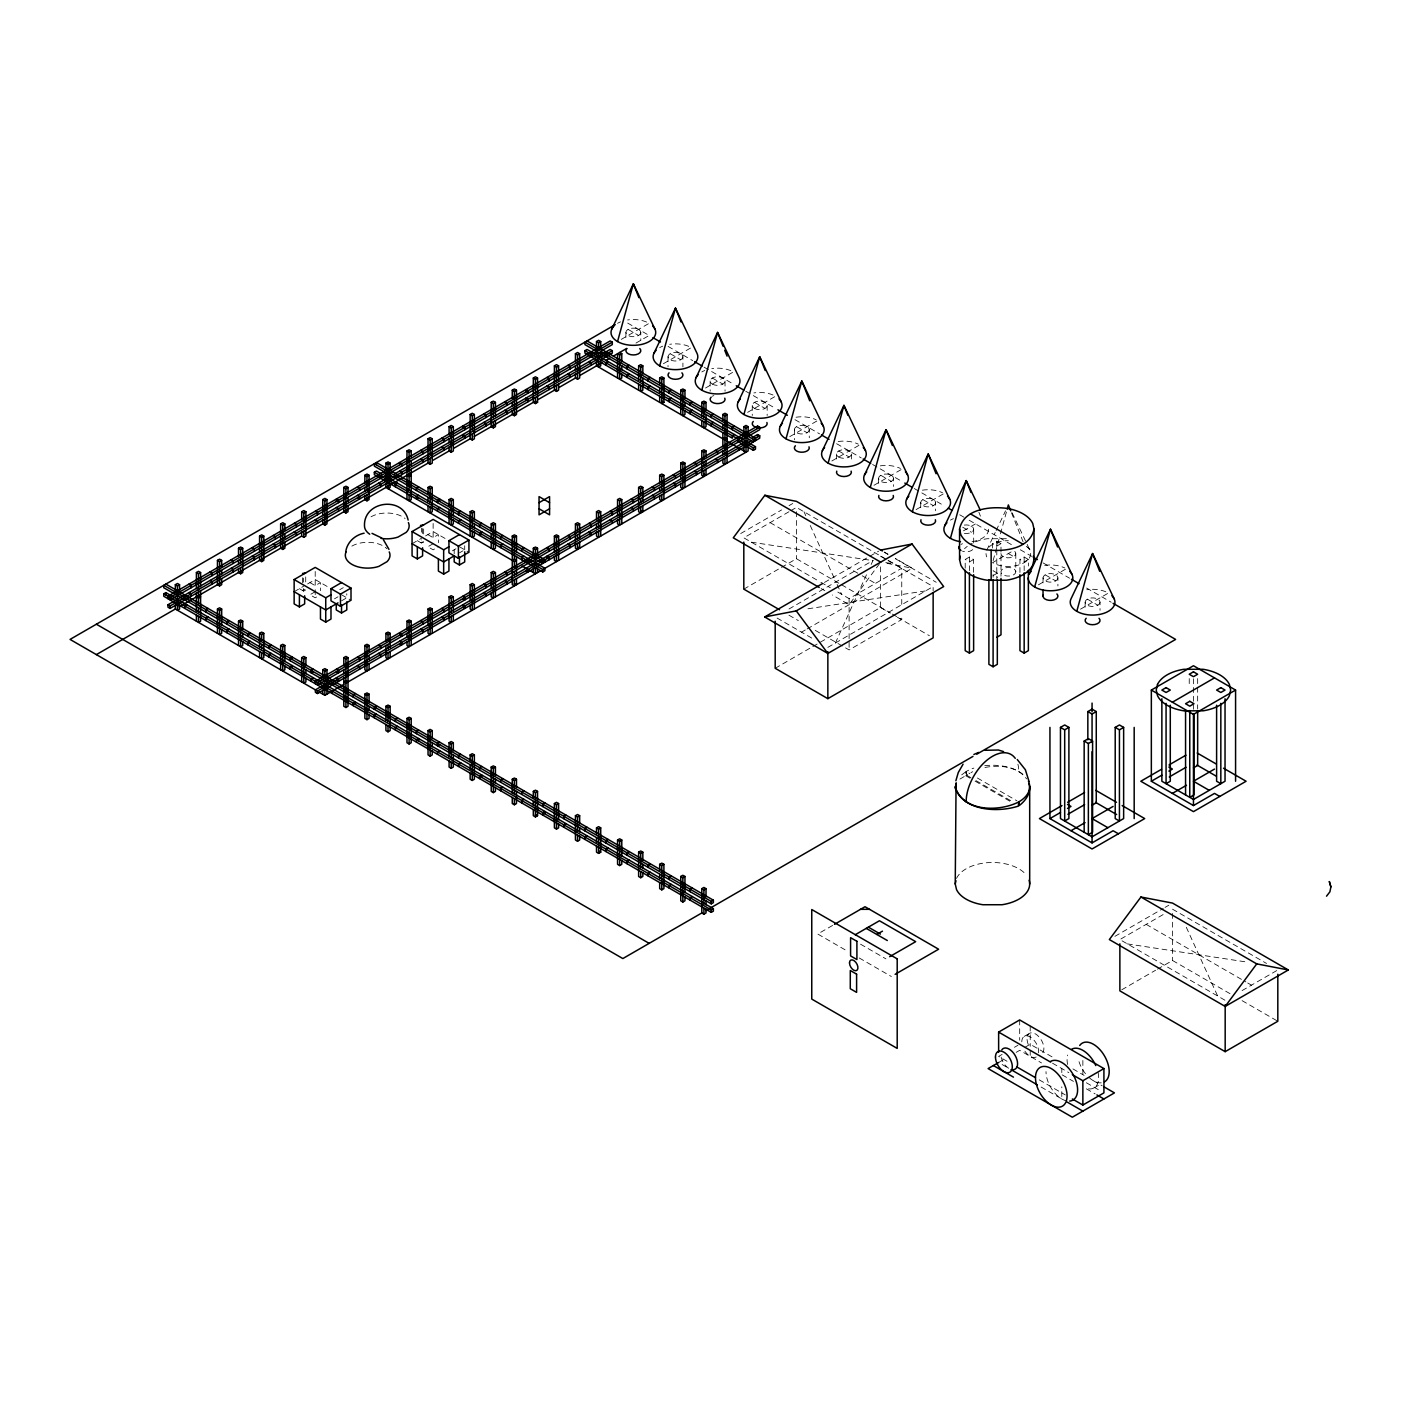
<?xml version="1.0" encoding="UTF-8"?>
<svg xmlns="http://www.w3.org/2000/svg" width="1401" height="1401" viewBox="0 0 1401 1401"><rect width="100%" height="100%" fill="white"/><g stroke="black" fill="none" stroke-linecap="round" stroke-linejoin="round"><path stroke-width="0.75" stroke-dasharray="5 3.75" d="M959.895 779.079L965.692 775.699L966.147 771.513A37.232 21.488 0 0 1 973.853 768.098M993.134 560.61L994.815 554.428M995.375 552.362L999.894 535.865M1000.454 533.799L1006.671 511.102M835.364 643.024L867.604 572.308M871.177 564.445L872.963 560.523L788.36 609.365M986.777 550.208L995.218 532.485M996.164 530.524L1005.55 510.822M879.425 563.832L849.111 604.689L832.299 594.987M961.699 774.858L966.147 771.513L969.895 773.685M621.273 339.392L649.153 323.316A22.328 12.889 0 0 0 627.578 319.971M635.984 343.07L649.153 335.469L626.597 322.44M663.391 363.717L691.271 347.623A22.328 12.889 0 0 0 669.696 344.296M294.14 591.712L303.614 586.248M307.625 583.937L315.207 579.559L330.058 588.14M302.563 590.504L304.665 589.278M305.716 589.891L303.614 591.117L303.614 587.86M315.207 591.712L309.936 594.76L315.207 597.789L320.461 594.76M412.069 543.728L421.543 538.247M425.554 535.935L433.137 531.557L446.131 539.07M420.493 542.502L423.662 541.889L421.543 543.115L421.543 539.875M339.76 589.698L343.28 587.667M334.506 598.805L338.009 596.791M433.137 543.728L427.865 546.758L433.137 549.805L438.39 546.758M705.509 388.024L733.388 371.948A22.328 12.889 0 0 0 711.813 368.603M341.529 600.836L346.783 597.789L346.783 593.744M452.435 550.821L455.938 548.789M459.458 552.835L462.96 550.821M747.626 412.349L775.506 396.255A22.328 12.889 0 0 0 753.931 392.91M789.744 436.657L817.624 420.58M831.861 460.982L859.741 444.888M740.709 533.536L781.6 509.929M789.026 505.638L792.738 503.502M788.938 511.768L743.808 537.826L819.025 581.24M790.812 510.682L796.451 507.425L886.71 559.542M873.979 485.289L901.859 469.195M743.808 589.138L779.534 568.508M781.425 567.423L796.451 558.736L839.707 583.709M916.096 509.614L943.959 493.52M824.453 582.448L878.62 551.171M963.45 530.839L978.318 522.258M837.816 592.098L849.111 598.612L901.754 568.211L901.754 606.703M801.512 632.166L805.277 629.995M807.169 628.909L912.279 568.211L895.467 558.509M775.191 668.277L810.916 647.647M812.808 646.562L880.493 607.491L889.898 612.92M965.201 568.158L965.201 559.472L969.422 557.038L973.625 559.472L973.625 572.501M992.573 548.001L992.573 543.658L996.794 541.241L1000.997 543.658L1000.997 576.231M973.625 559.472L969.422 561.906L965.201 559.472M1000.997 543.658L996.794 546.092L992.573 543.658M827.851 647.367L933.136 586.564L933.136 590.854M1011.137 551.941L992.556 562.677A22.328 12.889 0 0 0 1021.959 563.78A22.328 12.889 0 0 0 1027.704 547.108M815.259 630.38L849.111 649.924L901.754 619.522L901.754 615.249M1019.946 572.501L1019.946 559.472L1024.166 557.038L1028.369 559.472L1028.369 565.986M993.099 575.583L997.319 573.149L997.319 577.492M1028.369 559.472L1024.166 561.906L1019.946 559.472M1038.404 584.847L1066.266 568.753M1080.521 609.155L1108.384 593.061A22.328 12.889 0 0 0 1086.808 589.733M832.614 925.431L817.729 934.012L847.938 951.454M1114.916 936.341L1163.233 908.461M1165.089 907.375L1168.802 905.239M1163.128 914.59L1119.872 939.563L1225.175 1000.349M1024.254 1036.372L1029.525 1033.325M1002.135 1054.393L998.633 1056.424L1009.158 1062.501M1014.412 1047.3L1017.932 1045.269M1121.763 989.789L1155.597 970.245M1157.471 969.159L1172.514 960.473L1230.814 994.132M998.633 1062.501L1005.638 1058.438M1016.18 1052.361L1019.683 1050.33L1041.503 1062.921M1024.954 1047.3L1030.208 1044.253L1054.375 1058.21M1242.092 990.577L1277.817 969.965M1094.023 1087.912L1101.046 1083.866M966.147 771.513L966.585 775.191L972.662 771.688M984.956 767.485C999.228 764.648 1017.424 766.224 1026.6 778.868M807.939 608.787L925.606 590.907M1006.426 538.72L987.162 538.72A37.232 21.488 0 0 0 970.473 544.271M751.339 542.169L873.208 560.68M885.817 562.607L894.223 563.867M1127.402 943.906L1247.17 962.102M887.008 563.36L912.279 568.211M668.084 346.397L692.707 360.617M704.073 367.167L709.747 370.459M711.638 371.545L734.369 384.662M745.735 391.229L751.409 394.504M753.3 395.607L776.031 408.724M794.962 419.652L819.585 433.872M836.625 443.714L861.247 457.917M872.613 464.484L902.909 481.979M914.275 488.529L919.949 491.821M921.84 492.907L944.572 506.024M959.72 514.78L967.303 519.141M969.194 520.244L1012.748 545.392M1020.313 549.752L1031.679 556.32M1043.044 562.887L1069.558 578.193M1086.598 588.035L1111.221 602.237M628.086 329.393L638.628 335.469M670.203 353.7L680.746 359.777M712.321 378.025L722.863 384.102M754.438 402.332L764.964 408.409M796.556 426.657L807.081 432.734M838.674 450.964L849.199 457.041M880.791 475.289L891.316 481.366M922.909 499.597L933.434 505.673M962.732 527.214L971.506 532.275M1008.352 553.553L1013.623 556.582M1045.216 574.83L1055.741 580.907M1087.334 599.138L1097.859 605.214M997.319 573.149L993.099 570.715L993.099 577.23M884.259 552.047L887.989 554.201M884.206 552.239L887.919 554.393M895.362 558.684L936.236 582.273M888.584 560.628L901.754 568.211M880.493 556.179L886.132 559.437M888.006 560.523L933.136 586.564M770.13 522.626L860.389 574.725M862.263 575.811L875.432 583.411M841.581 584.795L890.476 613.008M892.349 614.093L901.754 619.522M897.411 617.246L929.371 635.704M820.898 582.326L830.303 587.755M821.091 588.508L824.821 590.679M788.938 615.179L798.342 620.608M777.082 618.051L814.681 639.767M977.425 778.028L1016.916 800.829M966.585 775.191L974.115 779.534M975.989 780.62L1013.588 802.335M965.692 775.699L973.222 780.042M975.096 781.128L1010.822 801.757M1172.514 909.179L1266.539 963.45M1146.193 924.362L1245.857 981.908M1247.731 982.994L1251.496 985.166M459.458 546.758L468.932 552.239M1242.092 1000.647L1277.817 1021.259M427.865 534.604L433.137 537.634L438.39 534.604L438.39 542.712M417.34 540.681L422.594 543.728M341.529 594.76L351.003 600.223M309.936 582.606L315.207 585.636L320.461 582.606L320.461 590.697M299.411 588.683L304.665 591.712M860.564 944.204L885.922 958.844M1072.956 1068.928L1084.094 1075.373M1093.393 1080.731L1102.167 1085.793M1052.519 1063.201L1068.823 1072.623M1086.37 1082.763L1100.415 1090.871M1062.186 1074.865L1073.464 1081.379M1086.37 1088.84L1095.144 1093.901M859.251 957.986L891.334 976.497M1039.244 1079.856L1065.303 1094.917M1002.135 1064.515L1009.158 1068.578A11.909 6.882 60 0 1 1000.734 1053.99M1041.118 1087.036L1061.8 1098.962L1061.8 1086.808M1012.117 512.801L1029.928 550.208M1186.314 927.269L1217.644 996.006M803.981 511.768L805.768 515.691M810.251 525.515L836.204 582.483M837.115 584.445L841.581 594.269M1011.522 512.819L1023.36 542.45M978.879 512.223L980.455 516.163M1197.662 678.592L1197.662 685.107M1197.662 687.278L1197.662 708.994M1193.459 678.767L1193.459 709.256M1189.239 678.592L1189.239 687.278M1172.514 913.452L1172.514 960.473M1100.03 602.185A7.443 4.291 0 0 1 1088.875 605.897A7.443 4.291 0 0 1 1088.875 598.455A7.443 4.291 0 0 1 1100.03 602.185L1100.03 610.293M1085.145 602.185L1085.145 610.293M1082.868 1060.469L1082.868 1076.686M1061.8 1068.578L1061.8 1072.623M1057.913 577.86A7.443 4.291 0 0 1 1046.757 581.59A7.443 4.291 0 0 1 1046.757 574.147A7.443 4.291 0 0 1 1057.913 577.86L1057.913 585.968M1043.027 577.86L1043.027 585.968M1030.208 1026.022L1030.208 1046.284M1030.208 1050.33L1030.208 1056.424M1024.166 557.038L1024.166 570.592M1019.683 1019.946L1019.683 1040.207M1015.795 553.553L1015.795 571.783A7.443 4.291 0 0 1 1004.64 575.513A7.443 4.291 0 0 1 1004.64 568.07A7.443 4.291 0 0 1 1015.795 571.783M996.794 541.241L996.794 578.666M973.677 529.228L973.677 543.413M969.422 557.038L969.422 570.592M935.623 502.644A7.443 4.291 0 0 1 924.45 506.356A7.443 4.291 0 0 1 924.45 498.914A7.443 4.291 0 0 1 935.623 502.644L935.623 510.735M920.72 502.644L920.72 510.735M893.505 478.319A7.443 4.291 0 0 1 882.332 482.049A7.443 4.291 0 0 1 882.332 474.606A7.443 4.291 0 0 1 893.505 478.319L893.505 486.427M880.493 566.862L880.493 607.491M878.62 478.319L878.62 486.427M851.388 454.012L851.388 462.12M849.111 598.612L849.111 649.924M836.502 454.012L836.502 462.12M809.27 429.687A7.443 4.291 0 0 1 798.097 433.417A7.443 4.291 0 0 1 798.097 425.974A7.443 4.291 0 0 1 809.27 429.687L809.27 437.795M796.451 511.698L796.451 558.736M794.385 429.687L794.385 439.826M767.153 405.379L767.153 415.502M752.267 405.379L752.267 415.502M725.035 381.054L725.035 391.194M710.149 381.054L710.149 391.194M682.917 356.747A7.443 4.291 0 0 1 671.744 360.46A7.443 4.291 0 0 1 671.744 353.017A7.443 4.291 0 0 1 682.917 356.747L682.917 366.869M668.032 356.747L668.032 366.869M640.8 332.422A7.443 4.291 0 0 1 629.627 336.152A7.443 4.291 0 0 1 629.627 328.71A7.443 4.291 0 0 1 640.8 332.422L640.8 340.531M625.914 332.422L625.914 340.531M464.712 545.742L464.712 549.805M454.187 549.805L454.187 553.85M433.137 523.449L433.137 539.665M423.662 528.93L423.662 535.007M422.594 528.527L422.594 534.902M421.543 528.124L421.543 532.17M315.207 571.45L315.207 587.667M315.207 589.698L315.207 597.789M305.716 576.932L305.716 583.009M303.614 578.14L303.614 582.186M302.563 577.737L302.563 586.248M1101.291 1082.85A22.328 12.889 60 0 1 1089.295 1077.754M1085.495 1073.726A22.328 12.889 60 0 1 1078.14 1058.403M1065.881 1100.713A22.328 12.889 60 0 1 1046.004 1071.607M1036.162 1057.002A11.909 6.882 60 0 1 1024.254 1050.12M1021.784 1041.819A11.909 6.882 60 0 1 1031.311 1037.686A11.909 6.882 60 0 1 1038.351 1053.902M371.02 516.811A22.328 12.889 0 0 1 405.117 518.528M351.861 546.11A22.328 12.889 0 0 1 387.009 548.772M984.71 765.699A37.232 21.488 0 0 1 1024.709 775.961M1017.897 764.158A37.232 21.488 -60 0 1 1018.79 771.513M956.515 878.409A37.232 21.488 0 0 1 987.6 862.666A37.232 21.488 0 0 1 1024.709 873.226M1028.176 1044.305A11.909 6.882 60 0 1 1030.646 1032.887A11.909 6.882 60 0 1 1041.924 1041.118A11.909 6.882 60 0 1 1041.433 1053.972M1098.121 1072.658A22.328 12.889 60 0 1 1086.948 1088.542M1067.597 1064.48A22.328 12.889 60 0 1 1067.597 1055.041M1014.797 551.399A7.443 4.291 0 0 1 1010.279 557.703A7.443 4.291 0 0 1 1000.909 553.553M986.777 556.898A22.328 12.889 0 0 1 986.024 553.553M989.018 547.108A22.328 12.889 0 0 1 1008.352 540.663M1044.691 565.409A22.328 12.889 0 0 1 1064.83 567.983M964.308 525.077A7.443 4.291 0 0 1 973.625 529.788A7.443 4.291 0 0 1 962.522 532.958M988.581 529.228A22.328 12.889 0 0 1 972.014 541.697M950.438 520.121A22.328 12.889 0 0 1 953.433 518.668M972.697 549.63A7.443 4.291 0 0 1 962.522 551.188M960.981 544.429A7.443 4.291 0 0 1 962.522 543.746M838.166 441.543A22.328 12.889 0 0 1 858.305 444.135M922.401 490.175A22.328 12.889 0 0 1 942.54 492.767M880.283 465.868A22.328 12.889 0 0 1 900.423 468.442M796.048 417.235A22.328 12.889 0 0 1 816.188 419.81M701.796 371.948A22.328 12.889 0 0 1 704.791 370.494M712.321 396.255A7.443 4.291 0 0 1 713.862 395.572M617.561 323.316A22.328 12.889 0 0 1 620.555 321.862M659.678 347.623A22.328 12.889 0 0 1 662.673 346.17M964.553 548.719A37.232 21.488 0 0 1 967.25 546.39M1026.32 546.39A37.232 21.488 0 0 1 1031.766 552.117M838.674 457.041A7.443 4.291 0 0 0 851.125 455.115A7.443 4.291 0 0 0 842.019 449.861A7.443 4.291 0 0 0 838.674 457.041M712.321 384.102A7.443 4.291 0 0 0 724.79 382.175A7.443 4.291 0 0 0 715.666 376.904A7.443 4.291 0 0 0 712.321 384.102M754.438 408.409A7.443 4.291 0 0 0 766.907 406.483A7.443 4.291 0 0 0 757.783 401.229A7.443 4.291 0 0 0 754.438 408.409"/><path stroke-width="1.5" d="M1330.88 886.886L1329.356 881.614L1330.88 886.886L1329.917 891.807L1326.519 896.185M345.714 552.099C346.8 542.555 354.856 534.972 364.12 533.203M959.562 529.07C963.573 509.088 989.614 506.216 1006.426 508.318A37.232 21.488 0 0 1 1032.747 523.519L1034.008 529.07L1034.008 559.472L1032.747 565.041A37.232 21.488 0 0 1 1006.426 580.224L987.162 580.224A37.232 21.488 0 0 1 960.823 565.041L959.562 559.472L959.562 529.07L960.823 534.639A37.232 21.488 0 0 0 987.162 549.84C1003.957 551.941 1029.998 549.069 1034.008 529.07M959.562 559.472L960.298 556.215M1029.122 880.231A37.232 21.488 0 0 1 1002.1 904.731L982.837 904.731A37.232 21.488 0 0 1 956.515 889.547L955.237 883.978L956.077 783.001M955.237 883.978L955.972 880.721M956.288 783.247L955.114 787.94C964.011 811.161 997.652 812.808 1018.334 806.1L1018.79 801.915A37.232 21.488 0 0 0 1028.422 781.145M617.561 341.546L633.357 283.79L654.932 329.095M659.678 365.854L675.475 308.115L697.05 353.402A22.328 12.889 0 0 1 672.568 369.531A22.328 12.889 0 0 1 656.123 350.303M701.796 390.179L717.592 332.422L739.168 377.727A22.328 12.889 0 0 1 714.668 393.839A22.328 12.889 0 0 1 698.241 374.61M743.913 414.486L759.71 356.747L781.285 402.034M786.031 438.811L801.827 381.054L823.403 426.359M828.149 463.118L843.945 405.379L865.52 450.667M870.266 487.443L886.062 429.687L907.638 474.992M912.384 511.75L928.18 454.012L949.755 499.299M950.438 538.352L966.235 480.596L980.315 510.139M1007.231 509.036L1008.352 504.92L1010.734 510.84M1034.674 586.984L1050.47 529.228L1072.045 574.533M1076.791 611.309L1092.587 553.553L1114.163 598.84M955.867 780.777L958.266 772.529L963.082 764.193M611.782 329.095L633.357 283.79L638.891 297.625M653.899 353.402L675.475 308.115L681.009 321.932M696.017 377.727L717.592 332.422L723.126 346.257M738.134 402.034L759.71 356.747L765.244 370.565M780.252 426.359L801.827 381.054L809.725 400.809M822.369 450.667L843.945 405.379L847.885 415.256M864.487 474.992L886.062 429.687L892.367 445.5M906.605 499.299L928.18 454.012L936.078 473.766M944.659 525.9L966.235 480.596L970.981 492.451M882.385 550.961L796.451 501.348L764.876 495.271L733.283 537.826L819.217 587.439M1140.939 897.008L1109.347 939.563L1225.175 1006.426L1288.342 969.965L1172.514 903.085L1140.939 897.008L1256.75 963.888L1288.342 969.965M1225.175 1006.426L1256.75 963.888M615.249 324.647L70.05 639.416L622.832 958.564L702.181 912.752M175.335 590.784L175.335 584.707L177.454 583.481L179.556 584.707L179.556 590.784M196.403 588.753L196.403 572.554L198.504 571.328L200.606 572.554L200.606 586.721M221.673 578.631L221.673 584.707L219.572 585.916L217.453 584.707L217.453 560.382L219.572 559.174L221.673 560.382L221.673 566.459M238.52 556.337L238.52 548.229L240.622 547.02L242.723 548.229L242.723 572.554L240.622 573.762L238.52 572.554L238.52 568.491M259.57 552.274L259.57 536.075L261.672 534.849L263.791 536.075L263.791 560.382L261.672 561.608L259.57 560.382L259.57 556.337M284.841 542.152L284.841 548.229L282.739 549.437L280.638 548.229L280.638 523.921L282.739 522.696L284.841 523.921L284.841 529.998M301.688 519.859L301.688 511.75L303.789 510.542L305.908 511.75L305.908 536.075L303.789 537.284L301.688 536.075L301.688 532.012M322.755 515.813L322.755 499.597L324.857 498.388L326.958 499.597L326.958 523.921L324.857 525.13L322.755 523.921L322.755 519.859M348.026 505.673L348.026 511.75L345.907 512.976L343.805 511.75L343.805 487.443L345.907 486.217L348.026 487.443L348.026 493.52M364.873 483.38L364.873 475.289L366.974 474.063L369.076 475.289L369.076 499.597L366.974 500.822L364.873 499.597L364.873 495.551M385.923 469.195L385.923 463.118L388.024 461.91L390.143 463.118L390.143 469.195M406.99 499.597L406.99 450.964L409.092 449.756L411.194 450.964L411.194 457.041M428.041 438.811L430.142 437.585L432.244 438.811L432.244 463.118L430.142 464.344L428.041 463.118L428.041 438.811L430.142 440.019L432.244 438.811M449.091 434.748L449.091 426.657L451.21 425.431L453.311 426.657L453.311 450.964L451.21 452.19L449.091 450.964L449.091 446.919M470.158 414.486L472.26 413.277L474.361 414.486L474.361 438.811L472.26 440.019L470.158 438.811L470.158 414.486L472.26 415.712L474.361 414.486M495.429 420.58L495.429 426.657L493.327 427.865L491.208 426.657L491.208 402.332L493.327 401.124L495.429 402.332L495.429 416.517M512.276 398.287L512.276 390.179L514.377 388.953L516.479 390.179L516.479 414.486L514.377 415.712L512.276 414.486L512.276 410.44M533.326 378.025L535.445 376.799L537.546 378.025L537.546 402.332L535.445 403.558L533.326 402.332L533.326 378.025L535.445 379.233L537.546 378.025M558.596 384.102L558.596 390.179L556.495 391.387L554.393 390.179L554.393 365.854L556.495 364.645L558.596 365.854L558.596 380.039M575.443 361.808L575.443 353.7L577.545 352.492L579.664 353.7L579.664 378.025L577.545 379.233L575.443 378.025L575.443 373.962M596.511 347.623L596.511 341.546L598.612 340.338L600.714 341.546L600.714 347.623M163.759 593.814L165.861 592.605L713.372 908.706L713.372 911.14L711.27 912.349L163.759 596.248L163.759 593.814L711.27 909.932L713.372 908.706M175.335 584.707L177.454 585.916L179.556 584.707M196.403 572.554L198.504 573.762L200.606 572.554M217.453 560.382L219.572 561.608L221.673 560.382M238.52 548.229L240.622 549.437L242.723 548.229M259.57 536.075L261.672 537.284L263.791 536.075M280.638 523.921L282.739 525.13L284.841 523.921M301.688 511.75L303.789 512.976L305.908 511.75M322.755 499.597L324.857 500.805L326.958 499.597M343.805 487.443L345.907 488.651L348.026 487.443M364.873 475.289L366.974 476.498L369.076 475.289M385.222 476.095L544.919 568.298L544.919 570.715L542.8 571.941L374.347 474.676L374.347 472.242L376.449 471.034L381.72 474.063M385.923 463.118L388.024 464.344L390.143 463.118M406.99 450.964L409.092 452.19L411.194 450.964M449.091 426.657L451.21 427.865L453.311 426.657M491.208 402.332L493.327 403.558L495.429 402.332M512.276 390.179L514.377 391.387L516.479 390.179M554.393 365.854L556.495 367.08L558.596 365.854M575.443 353.7L577.545 354.926L579.664 353.7M734.439 434.555L732.338 435.764L732.338 438.198L584.918 353.105L584.918 350.67L587.037 349.444L755.489 446.709L755.489 449.143L753.388 450.351L737.591 441.245M596.511 341.546L598.612 342.755L600.714 341.546M601.765 350.67L612.307 344.593L612.307 342.159L170.081 597.474L170.081 599.908L598.262 352.684M598.262 361.195L170.081 608.419L167.962 607.193L167.962 604.759L390.844 476.095M394.346 474.063L610.188 349.444L612.307 350.67L612.307 353.105L601.765 359.181M167.962 604.759L170.081 605.985L612.307 350.67M96.371 654.617L175.335 609.015L317.484 691.078L750.936 440.842M179.1 606.843L196.017 597.071M199.783 594.9L301.32 536.285M305.068 534.114L406.605 475.499M410.37 473.328L429.161 462.47M432.927 460.299L449.844 450.527M453.609 448.355L470.526 438.583M474.291 436.429L534.464 401.684M538.212 399.513L555.146 389.741M558.894 387.569L575.829 377.797M579.576 375.626L602.15 362.614M605.915 360.442L609.663 358.271M613.428 356.099L626.597 348.499M186.928 604.759L184.809 605.985L184.809 608.419M397.499 483.187L395.397 484.396L395.397 486.83M608.087 361.598L605.985 362.824L605.985 365.258M617.561 378.025L617.561 353.7L619.662 354.926L621.781 353.7L621.781 361.808M207.978 608.419L205.877 609.628L205.877 612.062M418.566 486.83L416.465 488.056L416.465 490.473M629.154 365.258L627.035 366.467L627.035 368.901M217.453 633.34L217.453 609.015L219.572 607.806L221.673 609.015L221.673 625.231M428.041 493.52L428.041 487.443L430.142 486.217L432.244 487.443L432.244 511.75L430.142 512.976L430.142 506.899M638.628 380.039L638.628 365.854L640.73 364.645L642.831 365.854L642.831 373.962M207.978 616.913L205.877 618.139L205.877 620.573M217.453 609.015L219.572 610.241L221.673 609.015M418.566 495.341L416.465 496.567L416.465 498.984L418.566 497.775M428.041 487.443L430.142 488.651L432.244 487.443M629.154 373.769L627.035 374.978L627.035 377.412M638.628 365.854L640.73 367.08L642.831 365.854M304.665 595.775L304.665 603.884L299.411 606.913L294.14 603.884L294.14 579.559L315.207 567.405L351.003 588.07L351.003 600.223L340.461 606.3L330.986 600.836L330.986 588.683L341.529 582.606M229.046 620.573L226.927 621.781L226.927 624.216M650.204 377.412L648.103 378.62L648.103 381.054M238.52 645.493L238.52 621.168L240.622 619.96L242.723 621.168L242.723 629.277M449.091 505.673L449.091 499.597L451.21 498.388L453.311 499.597L453.311 515.813M659.678 378.025L661.78 376.799L663.899 378.025L663.899 402.332L661.78 403.558L661.78 379.233L659.678 378.025L659.678 384.102M229.046 629.084L226.927 630.292L226.927 632.727M238.52 621.168L240.622 622.394L242.723 621.168M439.616 507.495L437.515 508.721L437.515 511.155M449.091 499.597L451.21 500.805L453.311 499.597M650.204 385.923L648.103 387.131L648.103 389.566M661.78 379.233L663.899 378.025M422.594 547.773L422.594 555.882L417.34 558.911L412.069 555.882L412.069 531.557L433.137 519.403L468.932 540.068L468.932 552.239L458.407 558.316L448.933 552.835L448.933 540.681L459.458 534.604M250.096 632.727L247.995 633.935L247.995 636.369M460.684 511.155L458.582 512.363L458.582 514.797M671.254 389.566L669.153 390.791L669.153 393.208M259.57 647.525L259.57 633.34L261.672 632.114L263.791 633.34L263.791 657.647L261.672 658.873L261.672 652.778M470.158 536.075L470.158 511.75L472.26 510.542L474.361 511.75L474.361 519.859M680.746 414.486L680.746 390.179L682.847 388.953L684.949 390.179L684.949 398.287M250.096 641.238L247.995 642.446L247.995 644.88M259.57 633.34L261.672 634.548L263.791 633.34M294.14 579.559L325.733 597.789L330.986 594.76M460.684 519.666L458.582 520.874L458.582 523.309M470.158 511.75L472.26 512.976L474.361 511.75M671.254 398.077L669.153 399.303L669.153 401.719M680.746 390.179L682.847 391.387L684.949 390.179M330.986 588.683L340.461 594.147L351.003 588.07M338.009 602.868L325.733 609.96L294.14 591.712M271.164 644.88L269.045 646.106L269.045 648.54M481.734 523.309L479.632 524.517L479.632 526.951M692.322 401.719L690.22 402.945L690.22 405.379M412.069 531.557L443.662 549.805L448.933 546.758M280.638 669.801L280.638 645.493L282.739 644.285L284.841 645.493L284.841 661.71M491.208 529.998L491.208 523.921L493.327 522.696L495.429 523.921L495.429 548.229L493.327 549.437L493.327 525.13L495.429 523.921M701.796 416.517L701.796 402.332L703.897 401.124L706.016 402.332L706.016 410.44M271.164 653.391L269.045 654.617L269.045 657.034M280.638 645.493L282.739 646.702L284.841 645.493M481.734 531.82L479.632 533.028L479.632 535.462L481.734 534.254M692.322 410.23L690.22 411.456L690.22 413.89M701.796 402.332L703.897 403.558L706.016 402.332M320.461 606.913L320.461 619.067L325.733 622.114L330.986 619.067L330.986 606.913M336.258 603.884L336.258 609.96L341.529 612.99L346.783 609.96L346.783 601.852M448.933 540.681L458.407 546.145L468.932 540.068M539.052 502.679L549.577 496.602L549.577 514.85L539.052 508.773M502.801 535.462L500.682 536.688L500.682 539.105M713.372 413.89L711.27 415.099L711.27 417.533M549.577 508.773L539.052 514.85L539.052 496.602L549.577 502.679M438.39 558.911L438.39 571.083L443.662 574.112L448.933 571.083L448.933 558.911M412.069 543.728L443.662 561.959L454.187 555.882L454.187 561.959L459.458 564.988L464.712 561.959L464.712 551.819M301.688 681.972L301.688 657.647L303.789 656.439L305.908 657.647L305.908 665.755M514.377 579.839L514.377 585.916L512.276 584.707L512.276 536.075L514.377 534.849L516.479 536.075L516.479 552.274M722.863 420.58L722.863 414.486L724.965 413.277L727.066 414.486L727.066 463.118M301.688 657.647L303.789 658.873L305.908 657.647M502.801 543.973L500.682 545.182L500.682 547.616M512.276 536.075L514.377 537.284L516.479 536.075M713.372 422.401L711.27 423.61L711.27 426.044M722.863 414.486L724.965 415.712L727.066 414.486M313.281 669.205L311.162 670.414L311.162 672.848L313.281 671.639M523.851 547.616L521.75 548.842L521.75 551.276M734.439 426.044L732.338 427.252L732.338 429.687M322.755 675.895L322.755 669.801L324.857 668.592L326.958 669.801L326.958 675.895M343.805 665.755L343.805 657.647L345.907 656.439L348.026 657.647L348.026 706.279L345.907 707.505L343.805 706.279L343.805 677.909M364.873 645.493L366.974 646.702L366.974 671.026L364.873 669.801L364.873 645.493L366.974 644.285L369.076 645.493L369.076 651.57M385.923 641.448L385.923 633.34L388.024 632.114L390.143 633.34L390.143 647.525M406.99 629.277L406.99 621.168L409.092 619.96L411.194 621.168L411.194 645.493M428.041 625.231L428.041 609.015L430.142 607.806L432.244 609.015L432.244 633.34M451.21 616.317L451.21 622.394L449.091 621.168L449.091 596.861L451.21 595.653L453.311 596.861L453.311 611.046M470.158 600.906L470.158 584.707L472.26 583.481L474.361 584.707L474.361 609.015M491.208 588.753L491.208 572.554L493.327 571.328L495.429 572.554L495.429 596.861M512.276 560.382L514.377 559.174L516.479 560.382L514.377 561.608L385.923 487.443L385.923 483.38M533.326 554.306L533.326 548.229L535.445 547.02L537.546 548.229L537.546 554.306M554.393 552.274L554.393 536.075L556.495 534.849L558.596 536.075L558.596 560.382M577.545 543.36L577.545 549.437L575.443 548.229L575.443 523.921L577.545 522.696L579.664 523.921L579.664 538.107M596.511 519.859L596.511 511.75L598.612 510.542L600.714 511.75L600.714 536.075M617.561 515.813L617.561 499.597L619.662 498.388L621.781 499.597L621.781 523.921M640.73 506.899L640.73 512.976L638.628 511.75L638.628 487.443L640.73 486.217L642.831 487.443L642.831 501.628M659.678 483.38L659.678 475.289L661.78 474.063L663.899 475.289L663.899 499.597M680.746 479.335L680.746 463.118L682.847 461.91L684.949 463.118L684.949 487.443M703.897 470.421L703.897 476.498L701.796 475.289L701.796 450.964L703.897 449.756L706.016 450.964L706.016 457.041M722.863 438.811L724.965 437.585L727.066 438.811L724.965 440.019L596.511 365.854L596.511 359.777M743.913 432.734L743.913 426.657L746.015 425.431L748.116 426.657L748.116 432.734M313.281 677.716L311.162 678.925L311.162 681.359M322.755 669.801L324.857 671.026L326.958 669.801M343.805 657.647L345.907 658.873L348.026 657.647M366.974 646.702L369.076 645.493M385.923 633.34L388.024 634.548L390.143 633.34M406.99 621.168L409.092 622.394L411.194 621.168M428.041 609.015L430.142 610.241L432.244 609.015M449.091 596.861L451.21 598.069L453.311 596.861M470.158 584.707L472.26 585.916L474.361 584.707M491.208 572.554L493.327 573.762L495.429 572.554M523.851 556.127L521.75 557.353L521.75 559.787M533.326 548.229L535.445 549.437L537.546 548.229M554.393 536.075L556.495 537.284L558.596 536.075M575.443 523.921L577.545 525.13L579.664 523.921M596.511 511.75L598.612 512.976L600.714 511.75M617.561 499.597L619.662 500.805L621.781 499.597M638.628 487.443L640.73 488.651L642.831 487.443M659.678 475.289L661.78 476.498L663.899 475.289M680.746 463.118L682.847 464.344L684.949 463.118M701.796 450.964L703.897 452.19L706.016 450.964M743.913 426.657L746.015 427.865L748.116 426.657M759.71 427.252L317.484 682.567L317.484 685.001L759.71 429.687L759.71 427.252L757.608 426.044L315.383 681.359L315.383 683.793M748.835 439.616L315.383 689.87L315.383 692.304L317.484 693.513L759.71 438.198L759.71 435.764L757.608 434.555L752.337 437.585M753.388 439.424L753.388 441.84L584.918 344.593L584.918 342.159L753.388 439.424L759.71 435.764M319.183 692.059L324.857 695.334L330.496 692.076M343.665 684.476L332.23 691.078L332.23 693.513M348.026 681.972L345.907 680.746L343.805 681.972L345.907 683.18L541.084 570.505M374.347 472.242L542.8 569.506L748.116 450.964L748.116 446.919M741.111 440.842L753.388 447.935L755.489 446.709M355.381 693.513L353.28 694.738L353.28 697.155M369.076 714.387L369.076 718.433L366.974 719.659L364.873 718.433L364.873 694.125L366.974 692.9L369.076 694.125L369.076 702.234M364.873 694.125L366.974 695.334L369.076 694.125M376.449 705.666L374.347 706.892L374.347 709.326L376.449 708.1M385.923 720.464L385.923 706.279L388.024 705.071L390.143 706.279L390.143 730.604L388.024 731.812L385.923 730.604L385.923 724.527M376.449 714.177L374.347 715.403L374.347 717.837M385.923 706.279L388.024 707.505L390.143 706.279M397.499 717.837L395.397 719.046L395.397 721.48M406.99 718.433L409.092 717.224L411.194 718.433L411.194 742.758L409.092 743.966L406.99 742.758L406.99 718.433L409.092 719.659L411.194 718.433M397.499 726.348L395.397 727.557L395.397 729.991M418.566 729.991L416.465 731.199L416.465 733.634M432.244 750.866L432.244 754.911L430.142 756.137L428.041 754.911L428.041 730.604L430.142 729.378L432.244 730.604L432.244 738.695M428.041 730.604L430.142 731.812L432.244 730.604M439.616 742.145L437.515 743.371L437.515 745.787L439.616 744.579M449.091 756.943L449.091 742.758L451.21 741.532L453.311 742.758L453.311 750.866M439.616 750.656L437.515 751.882L437.515 754.298M449.091 742.758L451.21 743.966L453.311 742.758M460.684 754.298L458.582 755.524L458.582 757.959M470.158 760.988L470.158 754.911L472.26 753.703L474.361 754.911L474.361 779.236L472.26 780.445L470.158 779.236L470.158 773.142M449.091 760.988L449.091 767.065L451.21 768.291L453.311 767.065L453.311 754.911M460.684 762.809L458.582 764.035L458.582 766.47M470.158 754.911L472.26 756.137L474.361 754.911M481.734 766.47L479.632 767.678L479.632 770.112M495.429 787.327L495.429 791.39L493.327 792.598L491.208 791.39L491.208 767.065L493.327 765.857L495.429 767.065L495.429 775.173M491.208 767.065L493.327 768.291L495.429 767.065M880.493 550.103L912.069 544.026L943.661 586.564L827.851 653.444L764.666 616.965L822.58 583.534M502.801 778.623L500.682 779.832L500.682 782.266M764.666 616.965L796.258 610.889L912.069 544.026M512.276 793.421L512.276 779.236L514.377 778.01L516.479 779.236L516.479 787.327M502.801 787.134L500.682 788.343L500.682 790.777M512.276 779.236L514.377 780.445L516.479 779.236M523.851 790.777L521.75 792.003L521.75 794.42M533.326 797.467L533.326 791.39L535.445 790.164L537.546 791.39L537.546 815.697L535.445 816.923L533.326 815.697L533.326 809.62M512.276 797.467L512.276 803.544L514.377 804.752L516.479 803.544L516.479 791.39M523.851 799.288L521.75 800.496L521.75 802.931M533.326 791.39L535.445 792.598L537.546 791.39M544.919 802.931L542.8 804.156L542.8 806.591M558.596 823.806L558.596 827.868L556.495 829.077L554.393 827.868L554.393 803.544L556.495 802.335L558.596 803.544L558.596 819.76M554.393 803.544L556.495 804.752L558.596 803.544M565.969 815.102L563.867 816.31L563.867 818.744M579.664 835.959L579.664 840.022L577.545 841.23L575.443 840.022L575.443 815.697L577.545 814.489L579.664 815.697L579.664 823.806M565.969 823.613L563.867 824.821L563.867 827.255M575.443 815.697L577.545 816.923L579.664 815.697M587.037 827.255L584.918 828.464L584.918 830.898M596.511 833.945L596.511 827.868L598.612 826.643L600.714 827.868L600.714 852.176L598.612 853.384L596.511 852.176L596.511 846.099M587.037 835.767L584.918 836.975L584.918 839.409M596.511 827.868L598.612 829.077L600.714 827.868M775.191 621.238L775.191 668.277L827.851 698.661L933.136 637.875L933.136 592.991M608.087 839.409L605.985 840.618L605.985 843.052M621.781 860.284L621.781 864.329L619.662 865.555L617.561 864.329L617.561 840.022L619.662 838.796L621.781 840.022L621.781 856.221M608.087 847.92L605.985 849.129L605.985 851.563M617.561 840.022L619.662 841.23L621.781 840.022M965.201 570.33L965.201 650.659L969.422 653.094L973.625 650.659L973.625 574.673M996.794 637.28L1000.997 634.846L1000.997 578.403M629.154 851.563L627.035 852.789L627.035 855.223M642.831 872.438L642.831 876.483L640.73 877.709L638.628 876.483L638.628 852.176L640.73 850.967L642.831 852.176L642.831 860.284M629.154 860.074L627.035 861.3L627.035 863.734M638.628 852.176L640.73 853.384L642.831 852.176M650.204 863.734L648.103 864.942L648.103 867.377M988.896 579.664L988.896 664.337L993.099 666.771L997.319 664.337L997.319 579.664M1019.946 574.673L1019.946 650.659L1024.166 653.094L1028.369 650.659L1028.369 570.33M659.678 870.406L659.678 864.329L661.78 863.121L663.899 864.329L663.899 888.654L661.78 889.863L659.678 888.654L659.678 882.577M650.204 872.245L648.103 873.453L648.103 875.888M659.678 864.329L661.78 865.555L663.899 864.329M671.254 875.888L669.153 877.096L669.153 879.53M684.949 896.763L684.949 900.808L682.847 902.016L680.746 900.808L680.746 876.483L682.847 875.275L684.949 876.483L684.949 892.7M671.254 884.399L669.153 885.607L669.153 888.041M680.746 876.483L682.847 877.709L684.949 876.483M692.322 888.041L690.22 889.25L690.22 891.684M706.016 908.916L706.016 912.962L703.897 914.188L701.796 912.962L701.796 888.654L703.897 887.428L706.016 888.654L706.016 896.763M692.322 896.552L690.22 897.761L690.22 900.195M701.796 888.654L703.897 889.863L706.016 888.654M711.27 901.421L713.372 900.195L713.372 902.629L711.27 903.855L163.759 587.737L163.759 585.303L711.27 901.421L711.27 903.855M705.964 910.562L972.977 756.4M976.76 754.211L1175.614 639.416L1113.112 603.341M1115.214 727.399L1119.434 729.833L1119.434 821.004L1115.214 818.587L1115.214 727.399L1119.434 724.965L1123.637 727.399L1123.637 818.587L1092.062 836.817L1060.469 818.587L1060.469 727.399L1064.69 724.965L1068.893 727.399L1068.893 818.587L1064.69 821.004L1064.69 729.833L1068.893 727.399M1087.841 739.816L1087.841 711.585L1092.062 709.151L1096.265 711.585L1096.265 802.773L1092.062 805.207M1087.841 711.585L1092.062 714.02L1096.265 711.585M1219.781 796.433L1214.509 793.404L1193.459 805.557L1151.342 781.25L1151.342 690.063L1193.459 665.738L1235.577 690.063L1235.577 781.25M1084.164 741.076L1088.367 738.642L1092.587 741.076L1092.587 832.264L1088.367 834.681L1088.367 743.511L1084.164 741.076L1084.164 832.264M1088.367 743.511L1092.587 741.076M1119.434 729.833L1123.637 727.399M1172.392 702.216L1214.509 677.891M1235.577 690.063L1193.459 714.37L1151.342 690.063M834.471 924.345L865.012 906.727L938.617 949.213L895.116 974.325M1061.976 805.557L1039.419 818.587L1092.062 848.971L1144.705 818.587L1122.148 805.557M1067.615 802.3L1084.532 792.528M1049.944 727.399L1049.944 818.587L1060.469 812.492M1067.492 808.447L1070.994 806.416L1067.492 804.402M855.223 934.747L879.443 920.755L915.676 941.665L889.653 956.69M1067.895 814.296L1084.619 804.629M1161.482 769.307L1140.799 781.25L1193.459 811.634L1246.102 781.25L1223.528 768.221M1169.012 764.964L1185.929 755.192M876.798 934.449L882.472 931.157M1151.342 781.25L1161.867 775.156M1168.889 771.11L1172.392 769.079L1168.889 767.065M1070.994 830.74L1085.039 822.632M1113.112 806.416L1092.062 818.587L1107.858 827.693M1169.292 776.942L1186.017 767.293M1193.459 767.871L1197.662 765.436L1197.662 711.165M1172.392 793.404L1186.437 785.296M1214.509 769.079L1193.459 781.25L1209.238 790.357M1049.944 818.587L1092.062 842.894L1113.112 830.74L1118.383 833.77M998.633 1052.361L998.633 1032.099L1019.683 1019.946L1103.918 1068.578L1103.918 1092.885L1082.868 1105.039L1072.325 1098.962M998.633 1062.501L988.09 1068.578L1072.325 1117.21L1114.443 1092.885L1103.918 1086.808M1072.325 1074.655L1082.868 1080.731L1103.918 1068.578M1119.872 943.836L1119.872 990.875L1225.175 1051.661L1277.817 1021.259L1277.817 974.238M973.853 754.474L978.669 752.425M985.201 750.288L998.37 750.008L1003.624 751.636M860.512 909.319L869.513 909.319M372.018 533.361L381.72 537.984M955.237 786.714C962.399 812.02 999.106 812.055 1018.79 801.915L1019.227 805.575C1025.777 800.619 1031.819 792.23 1028.929 783.684M970.473 513.887L1023.115 544.271M652.936 337.659L660.519 342.019M694.598 361.703L702.181 366.081M736.261 385.765L743.843 390.126M777.923 409.81L787.397 415.274M821.476 434.958L829.059 439.336M863.139 459.02L870.721 463.381M904.801 483.065L912.384 487.443M948.354 508.213L952.155 510.402M1033.57 557.405L1037.37 559.594M1071.45 579.278L1079.033 583.657M612.307 342.159L610.188 340.933L167.962 596.248L167.962 598.682M619.662 352.492L621.781 353.7M587.037 340.933L755.489 438.198L755.489 440.632M584.918 350.67L738.642 439.424L738.642 441.84M661.78 401.124L663.899 402.332M589.138 361.598L591.24 362.824L591.24 365.258M727.101 441.262L746.015 452.19L746.015 427.865M568.07 365.258L570.189 366.467L570.189 368.901M715.491 450.351L717.592 451.577L717.592 454.012M568.07 373.769L570.189 374.978L570.189 377.412M715.491 458.863L717.592 460.088L717.592 462.523M764.876 495.271L880.686 562.134M547.02 377.412L549.122 378.62L549.122 381.054M694.423 462.523L696.525 463.731L696.525 466.165M1197.207 753.02L1216.015 763.878M703.897 474.063L706.016 475.289L706.016 469.195M547.02 385.923L549.122 387.131L549.122 389.566M694.423 471.034L696.525 472.242L696.525 474.676M1196.962 765.034L1216.261 776.172M673.373 474.676L675.475 475.885L675.475 478.319M535.445 401.124L537.546 402.332M673.373 483.187L675.475 484.396L675.475 486.83M504.903 401.719L507.004 402.945L507.004 405.379M652.306 486.83L654.425 488.056L654.425 490.473M1060.469 727.399L1064.69 729.833M504.903 410.23L507.004 411.456L507.004 413.89M652.306 495.341L654.425 496.567L654.425 498.984M483.853 413.89L485.954 415.099L485.954 417.533M631.256 498.984L633.357 500.21L633.357 502.644M640.73 510.542L642.831 511.75L642.831 505.673M483.853 422.401L485.954 423.61L485.954 426.044M631.256 507.495L633.357 508.721L633.357 511.155M1095.81 790.357L1116.492 802.3M610.188 511.155L612.307 512.363L612.307 514.797M779.534 609.75L743.808 589.138L743.808 542.099M610.188 519.666L612.307 520.874L612.307 523.309M1095.564 802.37L1116.632 814.524M441.735 438.198L443.837 439.424L443.837 441.84M589.138 523.309L591.24 524.517L591.24 526.951M441.735 446.709L443.837 447.935L443.837 450.351M589.138 531.82L591.24 533.028L591.24 535.462L589.138 534.254M420.668 450.351L422.769 451.577L422.769 454.012M568.07 535.462L570.189 536.688L570.189 539.105M577.545 547.02L579.664 548.229L579.664 542.152M420.668 458.863L422.769 460.088L422.769 462.523M568.07 543.973L570.189 545.182L570.189 547.616M547.02 547.616L549.122 548.842L549.122 551.276M399.618 471.034L401.719 472.242L401.719 474.676M491.208 523.921L493.327 525.13M378.55 483.187L380.652 484.396L380.652 486.83M522.188 566.109L535.445 573.762L535.445 567.685M525.953 570.715L528.072 571.941L528.072 569.506M423.662 524.867L420.493 525.48L421.543 526.093M357.5 486.83L359.602 488.056L359.602 490.473M504.903 571.941L507.004 573.149L507.004 575.583M514.377 583.481L516.479 584.707L516.479 578.631M357.5 495.341L359.602 496.567L359.602 498.984L357.5 497.775M504.903 580.452L507.004 581.66L507.004 584.094M483.853 584.094L485.954 585.303L485.954 587.737M336.433 507.495L338.534 508.721L338.534 511.155M483.853 592.605L485.954 593.814L485.954 596.248M315.383 511.155L317.484 512.363L317.484 514.797M462.785 596.248L464.887 597.474L464.887 599.908L462.785 598.682M315.383 519.666L317.484 520.874L317.484 523.309M462.785 604.759L464.887 605.985L464.887 608.419L462.785 607.193M294.315 523.309L296.434 524.517L296.434 526.951M441.735 608.419L443.837 609.628L443.837 612.062M294.315 531.82L296.434 533.028L296.434 535.462M441.735 616.913L443.837 618.139L443.837 620.573M273.265 535.462L275.367 536.688L275.367 539.105M420.668 620.573L422.769 621.781L422.769 624.216M273.265 543.973L275.367 545.182L275.367 547.616M420.668 629.084L422.769 630.292L422.769 632.727M305.716 572.869L302.563 573.482L303.614 574.095M252.198 547.616L254.317 548.842L254.317 551.276M399.618 632.727L401.719 633.935L401.719 636.369L399.618 635.161M252.198 556.127L254.317 557.353L254.317 559.787M399.618 641.238L401.719 642.446L401.719 644.88L399.618 643.672M868.375 927.147L880.371 934.082M231.147 559.787L233.249 560.995L233.249 563.43M378.55 644.88L380.652 646.106L380.652 648.54M866.256 928.373L887.323 940.526M231.147 568.298L233.249 569.506L233.249 571.941M378.55 653.391L380.652 654.617L380.652 657.034M210.08 571.941L212.199 573.149L212.199 575.583M357.5 657.034L359.602 658.26L359.602 660.694M998.633 1032.099L1050.645 1062.133M210.08 580.452L212.199 581.66L212.199 584.094M357.5 665.545L359.602 666.771L359.602 669.205M1096.895 1094.917L1103.918 1098.962M189.03 584.094L191.131 585.303L191.131 587.737M336.433 669.205L338.534 670.414L338.534 672.848L336.433 671.639M1016.671 1066.844L1035.479 1077.684A22.328 12.889 60 0 0 1059.174 1107.158A22.328 12.889 60 0 0 1059.174 1075.583A22.328 12.889 60 0 0 1035.479 1077.684M189.03 592.605L191.131 593.814L191.131 596.248M336.433 677.716L338.534 678.925L338.534 681.359L336.433 680.15M1011.032 1069.663L1037.353 1084.864M1067.072 1102.009L1082.868 1111.133M165.861 584.094L713.372 900.195M993.362 1065.531L1013.466 1077.141M535.445 814.489L537.546 815.697M598.612 850.967L600.714 852.176M96.371 624.216L649.153 943.363M1017.249 759.5L1025.374 769.744L1029.052 781.513M383.384 539.7L388.97 549.367M796.258 610.889L827.851 653.444M1099.697 571.328L1092.587 553.553L1071.012 598.84A22.328 12.889 0 0 0 1095.512 614.969A22.328 12.889 0 0 0 1111.939 595.74M1057.58 547.02L1050.47 529.228L1028.894 574.533A22.328 12.889 0 0 1 1031.136 571.415M724.702 350.215L727.066 356.134M408.129 520.069C402.98 495.744 363.367 500.893 364.488 525.935A22.328 12.889 0 0 0 369.706 534.219M1033.273 556.215L1034.008 559.472M1225.034 698.749L1225.034 781.25L1193.459 799.481L1161.867 781.25L1161.867 698.749M1225.175 1004.622L1225.175 1051.661M1220.831 703.337L1220.831 783.667L1216.611 781.25L1216.611 705.246M1193.985 714.598L1193.985 794.927L1189.764 797.344L1189.764 710.5M1193.459 713.599L1193.459 805.557M1185.561 710.254L1185.561 794.927M1170.29 705.246L1170.29 781.25L1166.07 783.667L1166.07 703.337M1134.18 727.399L1134.18 818.587M1092.062 703.074L1092.062 711.761M1092.062 714.02L1092.062 742.25M1092.062 751.707L1092.062 842.894M1082.868 1080.731L1082.868 1105.039M1043.027 590.031L1043.027 596.108M1029.682 786.714L1029.682 883.978M1024.166 572.764L1024.166 653.094M993.099 579.926L993.099 666.771M991.155 550.138L991.155 580.539M969.422 572.764L969.422 653.094M827.851 651.64L827.851 698.661M757.608 426.044L757.608 428.478M757.608 434.555L757.608 436.989M753.388 447.935L753.388 450.351M743.913 446.919L743.913 450.964M738.642 447.935L738.642 450.351M724.965 415.712L724.965 454.204M724.965 458.267L724.965 464.344L722.863 463.118L722.863 459.073M722.863 424.626L722.863 428.671M722.863 432.734L722.863 446.919M722.863 450.964L722.863 455.027M711.27 909.932L711.27 912.349M706.016 414.486L706.016 426.657L703.897 427.865L703.897 421.789M706.016 461.104L706.016 465.15M706.016 900.808L706.016 904.853M703.897 403.558L703.897 417.743M703.897 452.19L703.897 458.267M703.897 462.312L703.897 466.358M703.897 889.863L703.897 904.048M703.897 908.111L703.897 914.188M701.796 420.58L701.796 426.657M684.949 402.332L684.949 406.395M684.949 410.44L684.949 414.486L682.847 415.712L682.847 391.387M682.847 464.344L682.847 488.651L680.746 487.443L680.746 483.38M682.847 877.709L682.847 902.016M661.78 476.498L661.78 490.683M661.78 494.728L661.78 500.822L659.678 499.597L659.678 495.551M661.78 865.555L661.78 889.863M659.678 388.147L659.678 392.21M659.678 396.255L659.678 402.332M659.678 487.443L659.678 491.488M659.678 874.469L659.678 878.515M642.831 378.025L642.831 390.179L640.73 391.387L640.73 385.31M642.831 864.329L642.831 868.392M640.73 367.08L640.73 381.265M640.73 488.651L640.73 494.728M640.73 498.791L640.73 502.836M640.73 853.384L640.73 867.569M640.73 871.632L640.73 877.709M638.628 384.102L638.628 390.179M621.781 365.854L621.781 369.917M621.781 373.962L621.781 378.025L619.662 379.233L619.662 354.926M619.662 500.805L619.662 525.13L617.561 523.921L617.561 519.859M619.662 841.23L619.662 865.555M605.985 354.313L605.985 356.747M600.714 351.686L600.714 355.731M600.714 359.777L600.714 365.854L598.612 367.08L598.612 361.003M598.612 342.755L598.612 348.849M598.612 352.894L598.612 356.94M598.612 512.976L598.612 527.161M598.612 531.207L598.612 537.284L596.511 536.075L596.511 532.012M598.612 829.077L598.612 853.384M596.511 351.686L596.511 355.731M596.511 523.921L596.511 527.967M596.511 837.991L596.511 842.036M591.24 354.313L591.24 356.747M579.664 827.868L579.664 831.914M577.545 354.926L577.545 379.233M577.545 525.13L577.545 531.207M577.545 535.27L577.545 539.315M577.545 816.923L577.545 831.108M577.545 835.154L577.545 841.23M575.443 365.854L575.443 369.917M556.495 367.08L556.495 381.265M556.495 385.31L556.495 391.387M556.495 537.284L556.495 561.608L554.393 560.382L554.393 556.337M556.495 804.752L556.495 829.077M549.122 559.787L549.122 557.353L547.02 556.127L547.02 558.561M544.919 562.204L544.919 559.787L376.449 462.523L376.449 464.939M544.919 813.876L544.919 811.442L542.8 812.668L542.8 815.102M542.8 569.506L542.8 571.941M537.546 568.491L537.546 572.554M535.445 379.233L535.445 393.418M535.445 397.464L535.445 403.558M535.445 549.437L535.445 563.622M535.445 792.598L535.445 816.923M533.326 568.491L533.326 572.554M533.326 801.512L533.326 805.575M528.072 393.208L528.072 390.791L525.953 389.566L525.953 392M528.072 401.719L528.072 399.303L525.953 398.077L525.953 400.511M528.072 560.995L528.072 563.43M516.479 556.337L516.479 574.568M514.377 391.387L514.377 415.712M514.377 537.284L514.377 559.577M514.377 561.608L514.377 567.685M514.377 571.731L514.377 575.793M514.377 780.445L514.377 794.63M514.377 798.675L514.377 804.752M512.276 402.332L512.276 406.395M495.429 779.236L495.429 783.282M493.327 403.558L493.327 417.743M493.327 421.789L493.327 427.865M493.327 573.762L493.327 598.069L491.208 596.861L491.208 592.816M493.327 768.291L493.327 792.598M491.208 534.044L491.208 538.107M491.208 542.152L491.208 548.229M481.734 777.397L481.734 774.981L479.632 776.189L479.632 778.623M474.361 523.921L474.361 527.967M474.361 532.012L474.361 536.075L472.26 537.284L472.26 531.207M472.26 415.712L472.26 429.897M472.26 433.942L472.26 440.019M472.26 512.976L472.26 527.161M472.26 585.916L472.26 610.241L470.158 609.015L470.158 604.969M472.26 756.137L472.26 780.445M470.158 765.051L470.158 769.096M464.887 429.687L464.887 427.252L462.785 426.044L462.785 428.478M464.887 438.198L464.887 435.764L462.785 434.555L462.785 436.989M459.458 556.898L459.458 564.988M458.407 546.145L458.407 558.316M453.311 519.859L453.311 523.921L451.21 525.13L451.21 500.805M453.311 615.092L453.311 621.168M451.21 427.865L451.21 452.19M451.21 598.069L451.21 604.164M451.21 608.209L451.21 612.255M451.21 743.966L451.21 758.151M451.21 762.214L451.21 768.291M449.091 438.811L449.091 442.856M449.091 509.736L449.091 523.921M443.662 549.805L443.662 574.112M439.616 501.418L439.616 498.984L437.515 500.21L437.515 502.644M432.244 742.758L432.244 746.803M430.142 440.019L430.142 454.204M430.142 458.267L430.142 464.344M430.142 488.651L430.142 502.836M430.142 610.241L430.142 634.548L428.041 633.34L428.041 629.277M430.142 731.812L430.142 756.137M428.041 497.565L428.041 501.628M428.041 505.673L428.041 511.75M418.566 740.936L418.566 738.502L416.465 739.71L416.465 742.145M417.34 546.758L417.34 558.911M411.194 461.104L411.194 465.15M411.194 469.195L411.194 499.597L409.092 500.822L409.092 494.728M409.092 452.19L409.092 490.683M409.092 622.394L409.092 646.702L406.99 645.493L406.99 641.448M409.092 719.659L409.092 743.966M406.99 633.34L406.99 637.385M401.719 466.165L401.719 463.731L399.618 462.523L399.618 464.939M395.397 475.885L395.397 478.319M390.143 473.258L390.143 479.335M390.143 483.38L390.143 487.443L388.024 488.651L388.024 482.574M390.143 651.57L390.143 657.647M388.024 464.344L388.024 470.421M388.024 474.466L388.024 478.529M388.024 634.548L388.024 640.625M388.024 644.688L388.024 648.733M388.024 652.778L388.024 658.873L385.923 657.647L385.923 645.493M388.024 707.505L388.024 721.69M388.024 725.736L388.024 731.812M385.923 473.258L385.923 477.303M380.652 475.885L380.652 478.319M369.076 655.615L369.076 659.678M369.076 663.724L369.076 669.801M369.076 706.279L369.076 710.342M366.974 476.498L366.974 490.683M366.974 494.728L366.974 500.822M366.974 695.334L366.974 719.659M364.873 487.443L364.873 491.488M355.381 704.458L355.381 702.024L353.28 703.249L353.28 705.666M348.026 497.565L348.026 501.628M345.907 488.651L345.907 512.976M345.907 658.873L345.907 681.149M345.907 683.18L345.907 707.505M343.805 669.801L343.805 673.863M341.529 604.882L341.529 612.99M340.461 594.147L340.461 606.3M338.534 502.644L338.534 500.21L336.433 498.984L336.433 501.418M332.23 682.567L332.23 685.001M326.958 679.94L326.958 683.986M326.958 688.049L326.958 694.125M325.733 597.789L325.733 622.114M324.857 500.805L324.857 525.13M324.857 671.026L324.857 677.103M324.857 681.149L324.857 685.212M324.857 689.257L324.857 695.334M322.755 690.063L322.755 694.125M317.484 691.078L317.484 693.513M305.908 669.801L305.908 673.863M305.908 677.909L305.908 681.972L303.789 683.18L303.789 658.873M303.789 512.976L303.789 527.161M303.789 531.207L303.789 537.284M301.688 523.921L301.688 527.967M299.411 594.76L299.411 606.913M292.214 659.468L292.214 657.034L290.112 658.26L290.112 660.694M292.214 667.979L292.214 665.545L290.112 666.771L290.112 669.205M284.841 534.044L284.841 538.107M284.841 665.755L284.841 669.801L282.739 671.026L282.739 646.702M282.739 525.13L282.739 549.437M261.672 537.284L261.672 561.608M261.672 634.548L261.672 640.625M261.672 644.688L261.672 648.733M259.57 651.57L259.57 657.647M242.723 633.34L242.723 637.385M242.723 641.448L242.723 645.493L240.622 646.702L240.622 622.394M240.622 549.437L240.622 563.622M240.622 567.685L240.622 573.762M238.52 560.382L238.52 564.445M221.673 570.522L221.673 574.568M221.673 629.277L221.673 633.34L219.572 634.548L219.572 610.241M219.572 561.608L219.572 585.916M200.606 590.784L200.606 621.168L198.504 622.394L198.504 616.317M198.504 573.762L198.504 604.164M198.504 608.209L198.504 612.255M196.403 592.816L196.403 611.046M196.403 615.092L196.403 621.168M184.809 597.474L184.809 599.908M179.556 604.969L179.556 609.015L177.454 610.241L177.454 585.916M175.335 604.969L175.335 609.015M170.081 605.985L170.081 608.419M165.861 592.605L165.861 595.04M408.391 522.591A22.328 12.889 0 0 1 406.167 532.38L397.989 537.091A22.328 12.889 0 0 1 381.037 538.387M389.233 551.889A22.328 12.889 0 0 1 387.009 561.678L378.83 566.389A22.328 12.889 0 0 1 354.068 565.461A22.328 12.889 0 0 1 346.082 551.889M966.147 801.915A37.232 21.488 -60 0 1 985.656 761.286A37.232 21.488 -60 0 1 1015.252 758.361M1001.855 1049.769A11.909 6.882 60 0 1 1015.112 1055.408A11.909 6.882 60 0 1 1013.361 1069.699M1079.716 1045.479A22.328 12.889 60 0 1 1103.007 1053.57A22.328 12.889 60 0 1 1104.548 1081.835M1071.695 1049.226A22.328 12.889 60 0 1 1095.792 1065.583M1050.627 1061.38A22.328 12.889 60 0 1 1074.339 1076.861A22.328 12.889 60 0 1 1069.699 1101.081M1069.821 571.415A22.328 12.889 0 0 1 1056.249 590.329A22.328 12.889 0 0 1 1028.141 577.86M1056.914 593.954A7.443 4.291 0 0 1 1051.45 600.364A7.443 4.291 0 0 1 1043.29 594.987M1099.032 618.279A7.443 4.291 0 0 1 1092.587 624.723A7.443 4.291 0 0 1 1086.143 618.279M960.456 541.697A22.328 12.889 0 0 1 946.901 522.783M960.981 550.505A7.443 4.291 0 0 1 959.055 546.355M863.279 447.567A22.328 12.889 0 0 1 843.945 466.901A22.328 12.889 0 0 1 824.594 447.567M851.125 471.139A7.443 4.291 0 0 1 843.945 476.55A7.443 4.291 0 0 1 836.747 471.139M947.514 496.182A22.328 12.889 0 0 1 928.18 515.533A22.328 12.889 0 0 1 908.829 496.182M935.36 519.753A7.443 4.291 0 0 1 928.18 525.165A7.443 4.291 0 0 1 920.982 519.753M905.396 471.874A22.328 12.889 0 0 1 886.062 491.226A22.328 12.889 0 0 1 866.711 471.874M893.243 495.446A7.443 4.291 0 0 1 886.062 500.858A7.443 4.291 0 0 1 878.865 495.446M821.161 423.242A22.328 12.889 0 0 1 801.827 442.593A22.328 12.889 0 0 1 782.476 423.242M809.007 446.814A7.443 4.291 0 0 1 800.847 452.19A7.443 4.291 0 0 1 795.383 445.781M724.79 398.182A7.443 4.291 0 0 1 716.611 403.558A7.443 4.291 0 0 1 711.148 397.148M779.044 398.935A22.328 12.889 0 0 1 759.71 418.269A22.328 12.889 0 0 1 740.358 398.935M766.907 422.507A7.443 4.291 0 0 1 758.729 427.865A7.443 4.291 0 0 1 753.265 421.456M652.708 325.978A22.328 12.889 0 0 1 633.357 345.329A22.328 12.889 0 0 1 614.023 325.978M639.802 348.516A7.443 4.291 0 0 1 633.357 354.961A7.443 4.291 0 0 1 626.912 348.516M681.919 372.824A7.443 4.291 0 0 1 675.475 379.286A7.443 4.291 0 0 1 669.03 372.824M1157.489 684.494L1156.228 690.063L1157.489 695.614A37.232 21.488 0 0 0 1183.81 710.815L1203.091 710.815A37.232 21.488 0 0 0 1229.413 695.614L1230.673 690.063L1229.413 684.494A37.232 21.488 0 0 0 1203.091 669.293L1183.81 669.293A37.232 21.488 0 0 0 1157.489 684.494M198.504 595.653L196.403 596.861L198.504 598.069L200.606 596.861L198.504 595.653M409.092 474.063L406.99 475.289L409.092 476.498L411.194 475.289L409.092 474.063M1166.07 687.628L1161.867 690.063L1166.07 692.479L1170.29 690.063L1166.07 687.628M1193.459 671.815L1189.239 674.249L1193.459 676.683L1197.662 674.249L1193.459 671.815M1189.764 701.306L1185.561 703.74L1189.764 706.174L1193.985 703.74L1189.764 701.306M1220.831 687.628L1216.611 690.063L1220.831 692.479L1225.034 690.063L1220.831 687.628M542.8 560.995L374.347 463.731L374.347 466.165L542.8 563.43L542.8 560.995M897.2 958.862L811.757 909.529L811.757 999.088L897.2 1048.403L897.2 958.862M856.904 941.314L850.582 937.672L850.582 955.92L856.904 959.562L856.904 941.314M856.606 974.15L850.284 970.508L850.284 988.738L856.606 992.381L856.606 974.15M995.463 1057.019A11.909 6.882 60 0 0 1008.107 1072.746A11.909 6.882 60 0 0 1008.107 1055.899A11.909 6.882 60 0 0 995.463 1057.019M849.496 962.872A5.954 3.432 60 0 0 855.818 970.735A5.954 3.432 60 0 0 855.818 962.312A5.954 3.432 60 0 0 849.496 962.872"/></g></svg>
